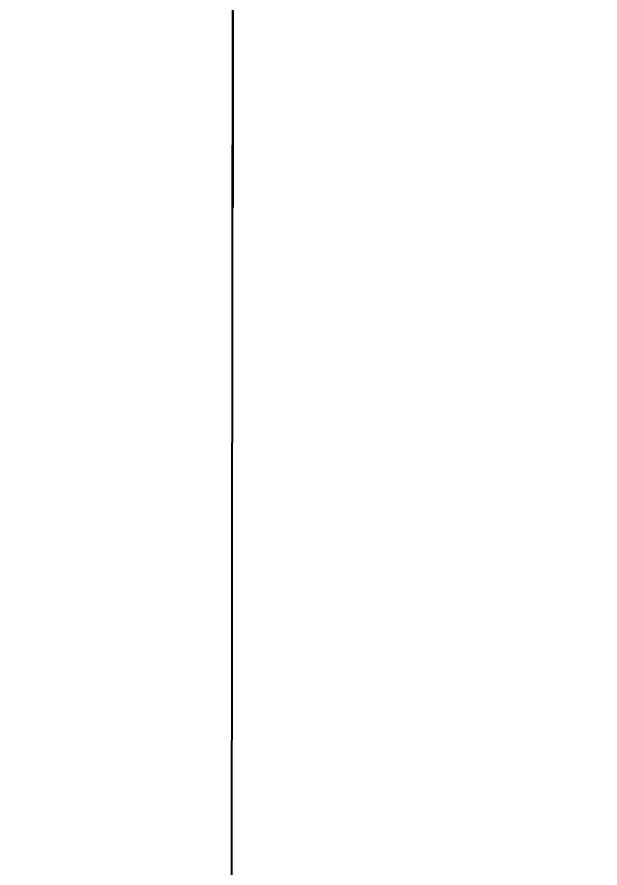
# Model space of a CAD drawing. Header units: metres. Extents: x 0 to 298, y 0 to 162.
# Drawn here: x 171.98 to 172.544, y 90.798 to 91.622 of the extents above; entities that cross this region are included whole.
import ezdxf

# ---------------------------------------------------------------- set-up
doc = ezdxf.new("R2010")
doc.units = ezdxf.units.M
doc.header["$MEASUREMENT"] = 0
doc.styles.add('working', font='timesbd.ttf', dxfattribs={"height": 0.25})
doc.dimstyles.new('new model', dxfattribs={"dimtxt": 0.25, "dimasz": 0.23, "dimexe": 0.1, "dimexo": 0.1, "dimgap": 0, "dimtad": 0, "dimtoh": 1, "dimzin": 1, "dimdsep": 46, "dimtxsty": 'working', "dimcen": 0.09, "dimse1": 1, "dimse2": 1, "dimclrd": 8, "dimclre": 8, "dimclrt": 3, "dimadec": 1, "dimazin": 0, "dimtfac": 1, "dimtofl": 0, "dimtmove": 0, "dimatfit": 3, "dimfxl": 0, "dimtolj": 1, "dimtzin": 0, "dimlwd": -1, "dimlwe": -1, "dimarcsym": 0})

# ---------------------------------------------------------------- blocks, each defined once
blk = doc.blocks.new('*D60')
at = {"color": 8}
for p, q in [((172.18921, 92.3572), (172.18921, 92.5872)), ((172.18921, 91.6672), (172.18921, 91.4372))]:
    blk.add_line(p, q, dxfattribs=at)
at = {"color": 8, "lineweight": 35}
for points in [[(172.15088, 92.3572), (172.22755, 92.3572), (172.18921, 92.1272)], [(172.15088, 91.6672), (172.22755, 91.6672), (172.18921, 91.8972)]]:
    blk.add_solid(points, dxfattribs=at)
at = {"layer": 'Defpoints', "color": 0, "lineweight": 35}
for p in [(172.18921, 92.1272), (173.13408, 92.1272), (173.13408, 91.8972)]:
    blk.add_point(p, dxfattribs=at)
at = {"color": 3, "insert": (171.83397, 92.0122), "char_height": 0.25, "attachment_point": 5, "style": 'working'}
blk.add_mtext('\\A1;0.23', dxfattribs=at)
blk = doc.blocks.new('*D82')
at = {"color": 8}
for p, q in [((171.46117, 106.8172), (171.46117, 98.07304)), ((171.46117, 88.5422), (171.46117, 97.28637))]:
    blk.add_line(p, q, dxfattribs=at)
at = {"color": 8, "lineweight": 35}
for points in [[(171.42284, 106.8172), (171.4995, 106.8172), (171.46117, 107.0472)], [(171.42284, 88.5422), (171.4995, 88.5422), (171.46117, 88.3122)]]:
    blk.add_solid(points, dxfattribs=at)
at = {"layer": 'Defpoints', "color": 0, "lineweight": 35}
for p in [(173.13408, 107.0472), (171.46117, 88.3122), (173.13408, 88.3122)]:
    blk.add_point(p, dxfattribs=at)
at = {"color": 3, "insert": (171.46117, 97.6797), "char_height": 0.25, "attachment_point": 5, "rotation": 90, "style": 'working'}
blk.add_mtext('\\A1;18.73', dxfattribs=at)
blk = doc.blocks.new('*D98')
at = {"color": 8}
for p, q in [((172.18896, 91.6685), (172.18771, 90.53612)), ((172.18577, 88.7735), (172.18702, 89.90588))]:
    blk.add_line(p, q, dxfattribs=at)
at = {"color": 8, "lineweight": 35}
for points in [[(172.15063, 91.66854), (172.22729, 91.66846), (172.18921, 91.8985)], [(172.14743, 88.77354), (172.2241, 88.77346), (172.18551, 88.5435)]]:
    blk.add_solid(points, dxfattribs=at)
at = {"layer": 'Defpoints', "color": 0, "lineweight": 35}
for p in [(173.36408, 91.8972), (172.18551, 88.5435), (173.36038, 88.5422)]:
    blk.add_point(p, dxfattribs=at)
at = {"color": 3, "insert": (172.18736, 90.221), "char_height": 0.25, "attachment_point": 5, "rotation": 89.93681, "style": 'working'}
blk.add_mtext('\\A1;3.36', dxfattribs=at)

msp = doc.modelspace()

# ---------------------------------------------------------------- dimensions: what is measured, and where the dimension line sits
for base, p1, p2, override, picture, middle in [((171.4611692206, 88.312203286), (173.1340816788, 107.0472032859), (173.1340816788, 88.312203286), {"dimpost": '\\X'}, '*D82', (171.4611692206, 97.6797032859)), ((172.18921, 92.1272), (173.13408, 91.8972), (173.13408, 92.1272), {"dimpost": '\\X', "dimtmove": 2}, '*D60', (171.83397, 92.0122))]:
    dim = msp.add_linear_dim(base=base, p1=p1, p2=p2, angle=90, dimstyle='new model', override=override)
    dim.commit()
    dim.dimension.update_dxf_attribs({"geometry": picture, "text_midpoint": middle})
dim = msp.add_aligned_dim(p1=(173.36408, 91.8972), p2=(173.36038, 88.5422), distance=-1.17487, dimstyle='new model', override={"dimpost": '\\X'})
dim.commit()
dim.dimension.update_dxf_attribs({"geometry": '*D98', "text_midpoint": (172.18736, 90.221)})

doc.saveas('drawing.dxf')
